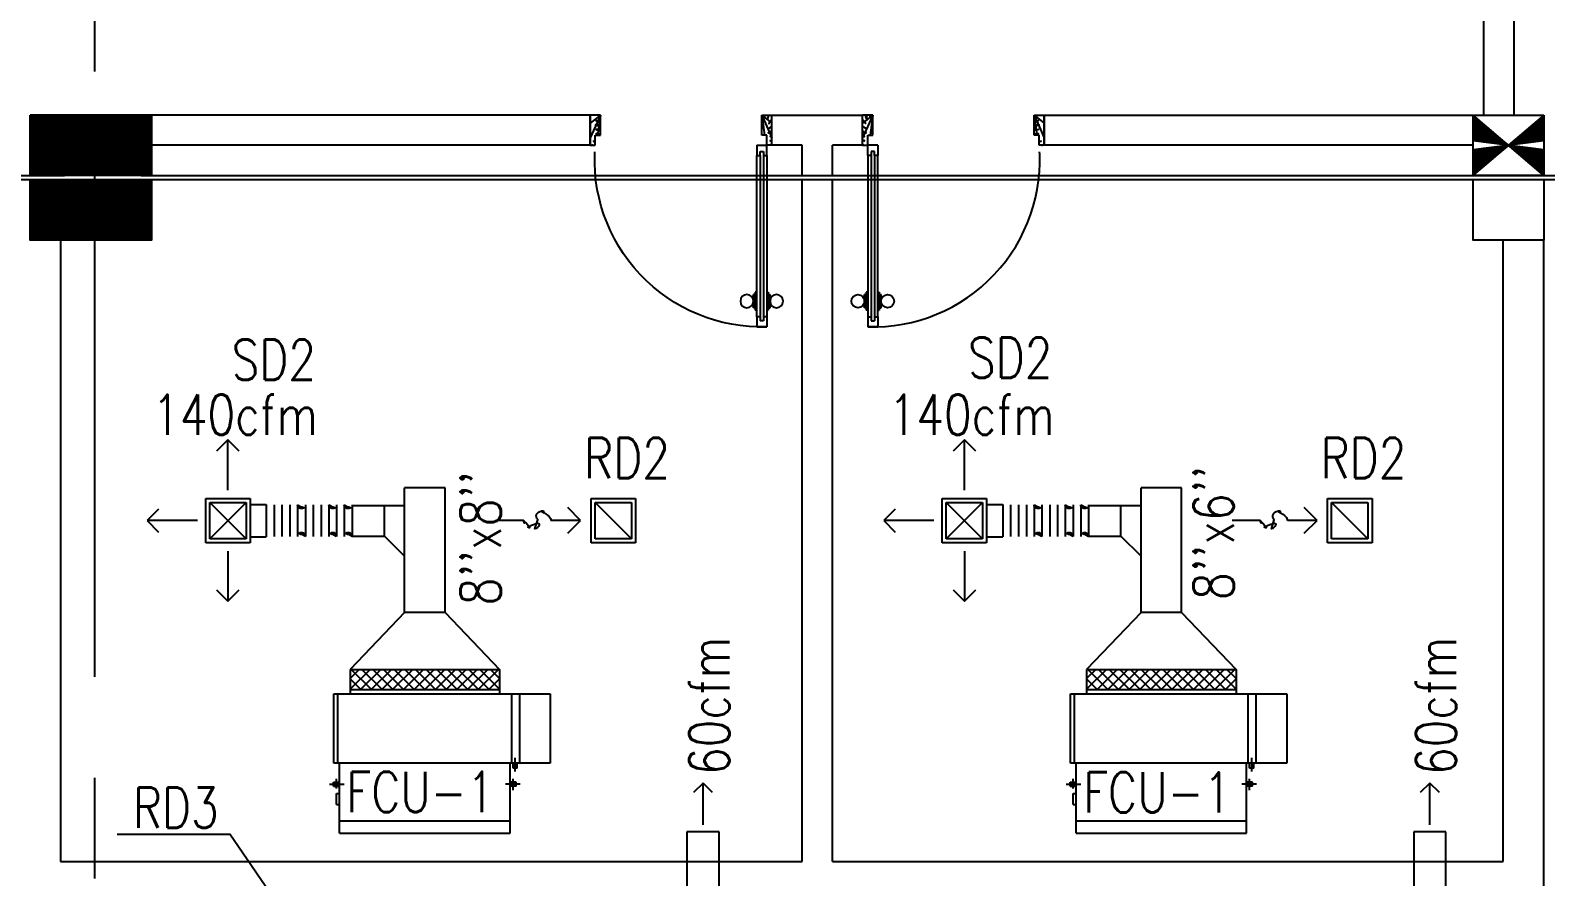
# Model space of a CAD drawing. Extents: x 417866200 to 417866302, y 43498034 to 43498122.
# Drawn here: x 417866235.26 to 417866242.77, y 43498064.58 to 43498068.78 of the extents above; entities that cross this region are included whole.
import ezdxf

# ---------------------------------------------------------------- set-up
doc = ezdxf.new("R2010")
doc.units = 0
doc.header["$MEASUREMENT"] = 0
doc.linetypes.add('CENTERX2', pattern=[4, 2.5, -0.5, 0.5, -0.5])
doc.linetypes.add('HIDDEN', pattern=[0.375, 0.25, -0.125])
doc.layers.get('0').update_dxf_attribs({"linetype": 'CONTINUOUS'})
for name, color, linetype in [('AXES', 11, 'CENTERX2'), ('COL', 7, 'CONTINUOUS'), ('DOOR', 9, 'CONTINUOUS'), ('DUCT', 6, 'CONTINUOUS'), ('EJ', 9, 'CONTINUOUS'), ('FCU', 6, 'CONTINUOUS'), ('HAT', 11, 'CONTINUOUS'), ('M-AC-FLEX', 7, 'CONTINUOUS'), ('M-EGU.', 2, 'CONTINUOUS'), ('M-TEXT', 2, 'CONTINUOUS'), ('PSUPPLY', 3, 'HIDDEN'), ('WALL', 9, 'CONTINUOUS')]:
    doc.layers.add(name, color=color, linetype=linetype)
doc.styles.add('ROMANS', font='ROMANS.shx', dxfattribs={"width": 0.6})

# ---------------------------------------------------------------- blocks, each defined once
blk = doc.blocks.new('DOOR90')
at = {"layer": 'DOOR', "color": 7, "linetype": 'ByBlock'}
for p, q in [((-150, 0), (0, 0)), ((-150, 0), (-150, -25)), ((0, -50), (-113.7099299924448, 0)), ((0, -50), (-40.1457343158545, 0)), ((0, -50), (0, 0)), ((-1000, -25), (-1050, -25)), ((-1050, -75), (-1050, -25)), ((-1050, -25), (-1050, -75)), ((-1000, -75), (-1050, -74.99999999947613)), ((-1000, -41.9999999999709), (-1020, -41.9999999999709)), ((-1020, -42), (-1020, -58)), ((-1000, -58), (-1020, -58)), ((-1000, -25), (-1000, -41.9999999999709)), ((-1000, -58), (-1000, -75)), ((-877.6424572214019, -17.79999999995925), (-967.6424572214019, -17.79999999995925)), ((-967.6424572214019, -25), (-967.6424572214019, -17.79999999995925)), ((-967.6424572214019, -75), (-967.6424572214019, -82.20000000004075)), ((-955.0424572214251, -8.799999999959255), (-890.2424572213786, -8.799999999959255)), ((-955.0424572214251, -17.79999999995925), (-955.0424572214251, -8.799999999959255)), ((-955.0424572214251, -17.79999999995925), (-890.2424572213786, -17.79999999995925)), ((-890.2424572213786, -17.79999999995925), (-890.2424572213786, -8.799999999959255)), ((-877.6424572214019, -25), (-877.6424572214019, -17.79999999995925)), ((-877.6424572214019, -75), (-877.6424572214019, -82.20000000004075)), ((-200, -25), (-150, -25)), ((-200, -42), (-200, -25)), ((-180, -42), (-200, -42)), ((-200, -58), (-180, -58)), ((-200, -75), (-200, -58)), ((-150, -75), (-200, -75)), ((-180, -58), (-180, -42)), ((-150, -25), (-100, -25)), ((-150, -75), (-150, -25)), ((-100, -25), (-100, -50)), ((0, -50), (-100, -36.64271395650576)), ((-100, -50), (0, -50)), ((-877.6424572214019, -82.20000000004075), (-967.6424572214019, -82.20000000004075)), ((-955.0424572214251, -82.20000000004075), (-890.2424572213786, -82.20000000004075)), ((-955.0424572214251, -82.20000000004075), (-955.0424572214251, -91.20000000004075)), ((-955.0424572214251, -91.20000000004075), (-890.2424572213786, -91.20000000004075)), ((-890.2424572213786, -82.20000000004075), (-890.2424572213786, -91.20000000004075)), ((-150, -875), (-100, -875)), ((-150, -900), (-150, -875)), ((-150, -900), (0, -900)), ((0, -900), (-150, -900)), ((0, -850), (-113.7099299924448, -900)), ((-100, -875), (-100, -850)), ((0, -850), (-100, -863.3572860434942)), ((-100, -850), (0, -850)), ((0, -850), (-40.1457343158545, -900)), ((0, -850), (0, -900))]:
    blk.add_line(p, q, dxfattribs=at)
at = {"layer": 'DOOR', "linetype": 'ByBlock'}
for p, q in [((-200, -25), (-1000, -25)), ((-200, -42), (-1000, -41.9999999999709)), ((-200, -58), (-1000, -58)), ((-1000, -75), (-200, -75))]:
    blk.add_line(p, q, dxfattribs=at)
at = {"layer": 'DOOR', "color": 7, "linetype": 'ByBlock'}
for centre in [(-922.6424572214019, 23.53094421501737), (-922.6424572214019, -123.5309442149592)]:
    blk.add_circle(centre, 32.39999999998526, dxfattribs=at)
for centre, radius, start, end in [((0, -50), 154.4019578127773, 161.1052885482714, 166.2857707768669), ((0, -50), 94.40195781277725, 148.0181880328085, 180), ((0, -50), 134.4019578127773, 158.159849394549, 169.2800236450682), ((0, -50), 114.4019578127773, 154.0838418822192, 167.37742587102), ((0, -50), 74.40195781277725, 137.7764264185456, 180), ((0, -50), 54.40195781277725, 113.2073828924446, 180), ((0, -50), 34.40195781277725, 90, 180), ((0, -50), 14.40195781277725, 90, 180), ((0, -850), 154.4019578127773, 193.7142292231331, 198.8947114517286), ((0, -850), 134.4019578127773, 190.7199763549318, 201.840150605451), ((0, -850), 94.40195781277725, 180, 211.9818119671915), ((0, -850), 74.40195781277725, 180, 222.2235735814543), ((0, -850), 54.40195781277725, 180, 246.7926171075554), ((0, -850), 34.40195781277725, 180, 270), ((0, -850), 14.40195781277725, 180, 270)]:
    blk.add_arc(centre, radius, start, end, dxfattribs=at)
at = {"layer": 'DOOR', "linetype": 'HIDDEN', "ltscale": 0.5}
blk.add_arc((-222.2222222220153, -49.99999999976717), 828.155208510499, 178.270116378131, 275.0030377036063, dxfattribs=at)
blk = doc.blocks.new('C5')
at = {"layer": 'HAT', "linetype": 'ByBlock'}
h = blk.add_hatch(dxfattribs=at)
h.set_pattern_fill('ANSI31', color=256, scale=300, style=0)
h.set_pattern_definition([(45, (-223356.1822811712, -51411.00533739349), (-26.51650429449553, 26.51650429449553), [])])
h.paths.add_polyline_path([(300.0000000001455, 300.0000000000218), (0, 300.0000000000146), (0, 1.455191522836685e-11), (300.0000000001164, 3.637978807091713e-11)])
h.paths.add_polyline_path([(599.9999999999709, 300.0000000000073), (300.0000000001455, 300.0000000000073), (300.0000000000873, 4.365574568510056e-11), (600, 6.548361852765083e-11)])
at = {"layer": 'COL'}
blk.add_lwpolyline([(600, 300.0000000000509), (0, 300.0000000000218), (0, 2.91038304567337e-11), (600, 5.820766091346741e-11)], close=True, dxfattribs=at)
blk = doc.blocks.new('C7')
at = {"layer": 'HAT'}
h = blk.add_hatch(dxfattribs=at)
h.set_pattern_fill('ANSI31', color=256, scale=300, style=0)
h.set_pattern_definition([(45, (-248876.1822811714, -51411.00533739352), (-26.51650429449553, 26.51650429449553), [])])
h.paths.add_polyline_path([(350.0000000000291, 299.9999999999709), (250.0000000001455, 299.9999999999709), (-5.820766091346741e-11, 300), (0, 0), (350, -7.275957614183426e-12)])
at = {"layer": 'COL'}
blk.add_lwpolyline([(-2.91038304567337e-11, 300), (-5.820766091346741e-11, 0), (350, 0), (350.0000000000291, 300)], close=True, dxfattribs=at)
blk = doc.blocks.new('*X23')
at = {"color": 0}
for p, q in [((16890.47746209932, -2466.570672882412), (16943.4517006644, -2413.596434317336)), ((16890.47746209932, -2519.603681471403), (16990.47746209933, -2419.603681471401)), ((16990.47746209933, -2565.49912589376), (16890.47746209932, -2465.499125893757)), ((16890.47746209932, -2572.636690060394), (16990.47746209933, -2472.636690060392)), ((16990.47746209933, -2512.466117304769), (16891.6077791119, -2413.596434317336)), ((16990.47746209933, -2459.433108715778), (16944.64078770089, -2413.596434317336)), ((16990.47746209933, -2618.532134482751), (16890.47746209932, -2518.532134482748)), ((16890.47746209932, -2625.669698649385), (16990.47746209933, -2525.669698649383)), ((16990.47746209933, -2671.565143071742), (16890.47746209932, -2571.565143071739)), ((16890.47746209932, -2678.702707238376), (16990.47746209933, -2578.702707238374)), ((16990.47746209933, -2724.598151660733), (16890.47746209932, -2624.59815166073)), ((16890.47746209932, -2731.735715827367), (16990.47746209933, -2631.735715827365)), ((16990.47746209933, -2777.631160249724), (16890.47746209932, -2677.631160249721)), ((16890.47746209932, -2784.768724416358), (16990.47746209933, -2684.768724416357)), ((16990.47746209933, -2830.664168838715), (16890.47746209932, -2730.664168838713)), ((16890.47746209932, -2837.801733005349), (16990.47746209933, -2737.801733005348)), ((16990.47746209933, -2883.697177427706), (16890.47746209932, -2783.697177427704)), ((16890.47746209932, -2890.83474159434), (16990.47746209933, -2790.834741594339)), ((16990.47746209933, -2936.730186016697), (16890.47746209932, -2836.730186016694)), ((16890.47746209932, -2943.867750183331), (16990.47746209933, -2843.86775018333)), ((16990.47746209933, -2989.763194605689), (16890.47746209932, -2889.763194605686)), ((16890.47746209932, -2996.900758772323), (16990.47746209933, -2896.900758772321)), ((16990.47746209933, -3042.796203194679), (16890.47746209932, -2942.796203194677)), ((16890.47746209932, -3049.933767361314), (16990.47746209933, -2949.933767361312)), ((16990.47746209933, -3095.82921178367), (16890.47746209932, -2995.829211783668)), ((16890.47746209932, -3102.966775950305), (16990.47746209933, -3002.966775950303)), ((16990.47746209933, -3148.862220372662), (16890.47746209932, -3048.862220372659)), ((16891.53081232129, -3154.946434317336), (16990.47746209933, -3055.999784539294)), ((16943.52866745501, -3154.946434317336), (16890.47746209932, -3101.89522896165)), ((16944.56382091028, -3154.946434317336), (16990.47746209933, -3109.032793128285))]:
    blk.add_line(p, q, dxfattribs=at)
blk = doc.blocks.new('WHE06')
at = {"color": 3}
for p, q in [((688.9750000238419, 621.5), (346.0749999880791, 621.5)), ((346.0749999880791, 621.5), (346.0749999880791, 469.1000000014901)), ((688.9750000238419, 469.1000000014901), (688.9750000238419, 621.5)), ((232.1000000238419, 452.25), (232.1000000238419, 422.25)), ((232.1000000238419, 452.25), (252.1000000238419, 452.25)), ((242.1000000238419, 472.1842434704304), (242.1000000238419, 399.4801759719849)), ((252.1000000238419, 452.25), (252.1000000238419, 422.25)), ((321.0749999880791, 457.6499999985099), (321.0749999880791, 437.6499999985099)), ((321.0749999880791, 457.6499999985099), (346.0749999880791, 457.6499999985099)), ((60.32499998807907, -422.25), (60.32499998807907, 422.25)), ((212.2971614003181, 437.25), (269.0589052438736, 437.25)), ((304.9940044879913, 447.6499999985099), (373.2827185988426, 447.6499999985099)), ((321.0749999880791, 437.6499999985099), (346.0749999880791, 437.6499999985099)), ((346.0749999880791, 430.4178223386407), (688.9750000238419, 430.4178223386407)), ((811.1999999880791, 370.6749999970198), (688.9750000238419, 370.6749999970198)), ((711.1999999880791, -370.6749999970198), (711.1999999880791, 370.6749999970198)), ((811.1999999880791, -370.6749999970198), (811.1999999880791, 370.6749999970198)), ((811.1999999880791, -370.6749999970198), (688.9750000238419, -370.6749999970198)), ((141.6357128024101, -437.25), (141.6357128024101, -422.25)), ((141.6357128024101, -437.25), (196.5700032711029, -437.25)), ((196.5700032711029, -437.25), (196.5700032711029, -422.25)), ((221.3790392279625, -437.25), (269.0589052438736, -437.25)), ((232.1000000238419, -452.25), (232.1000000238419, -422.25)), ((242.1000000238419, -472.1842434704304), (242.1000000238419, -399.4801759719849)), ((252.1000000238419, -452.25), (252.1000000238419, -422.25)), ((346.0749999880791, -430.4178223386407), (688.9750000238419, -430.4178223386407)), ((232.1000000238419, -452.25), (252.1000000238419, -452.25))]:
    blk.add_line(p, q, dxfattribs=at)
at = {"color": 6}
for p, q in [((346.0749999880791, 469.1000000014901), (346.0749999880791, -450.8250000029802)), ((688.9750000238419, 469.1000000014901), (346.0749999880791, 469.1000000014901)), ((688.9750000238419, -450.8250000029802), (688.9750000238419, 469.1000000014901)), ((0, -422.25), (0, 422.25)), ((0, 422.25), (346.0749999880791, 422.25)), ((0, -422.25), (346.0749999880791, -422.25)), ((346.0749999880791, -450.8250000029802), (688.9750000238419, -450.8250000029802))]:
    blk.add_line(p, q, dxfattribs=at)
at = {"color": 11}
blk.add_blockref('*X23', (-16179.27746212482, 2784.271434314549), dxfattribs=at)

msp = doc.modelspace()

# ---------------------------------------------------------------- linework, layer by layer
at = {"layer": 'AXES'}
for p, q in [((417866235.5839568, 43498033.57267877), (417866235.5839568, 43498111.28535389)), ((417866200.9339568, 43498068.05697241), (417866268.6239568, 43498068.05697241)), ((417866200.9339568, 43498068.03697241), (417866268.6239568, 43498068.03697241))]:
    msp.add_line(p, q, dxfattribs=at)
at = {"layer": 'DUCT'}
for p, q in [((417866237.3191789, 43498066.50921886), (417866237.119179, 43498066.50921886)), ((417866237.119179, 43498065.89115074), (417866237.119179, 43498066.50921886)), ((417866237.3191789, 43498065.89115074), (417866237.3191789, 43498066.50921886)), ((417866240.7691789, 43498065.89115074), (417866240.7691789, 43498066.50921886)), ((417866240.9691789, 43498066.50921886), (417866240.7691789, 43498066.50921886)), ((417866240.9691789, 43498065.89115074), (417866240.9691789, 43498066.50921886)), ((417866237.1191789, 43498066.42030592), (417866236.8588471, 43498066.42030592)), ((417866237.0191789, 43498066.27030592), (417866237.0191789, 43498066.42030592)), ((417866240.7691789, 43498066.42030592), (417866240.5088472, 43498066.42030592)), ((417866240.669179, 43498066.27030592), (417866240.669179, 43498066.42030592)), ((417866236.8588471, 43498066.27030592), (417866237.0191789, 43498066.27030592)), ((417866237.1191789, 43498066.17030592), (417866237.0191789, 43498066.27030592)), ((417866240.5088472, 43498066.27030592), (417866240.669179, 43498066.27030592)), ((417866240.7691789, 43498066.17030592), (417866240.669179, 43498066.27030592)), ((417866237.119179, 43498065.89115074), (417866236.8485039, 43498065.60971472)), ((417866237.3191789, 43498065.89115074), (417866237.119179, 43498065.89115074)), ((417866237.3191789, 43498065.89115074), (417866237.5898539, 43498065.60971472)), ((417866240.7691789, 43498065.89115074), (417866240.4985039, 43498065.60971472)), ((417866240.9691789, 43498065.89115074), (417866240.7691789, 43498065.89115074)), ((417866240.9691789, 43498065.89115074), (417866241.239854, 43498065.60971472)), ((417866238.5178776, 43498064.80362608), (417866238.5178776, 43498063.43022729)), ((417866238.6778777, 43498064.80362608), (417866238.5178776, 43498064.80362608)), ((417866238.6778777, 43498063.35439447), (417866238.6778777, 43498064.80362608)), ((417866242.1197616, 43498064.80362608), (417866242.1197616, 43498063.43022729)), ((417866242.2797617, 43498064.80362608), (417866242.1197616, 43498064.80362608)), ((417866242.2797617, 43498063.35439447), (417866242.2797617, 43498064.80362608))]:
    msp.add_line(p, q, dxfattribs=at)
at = {"layer": 'EJ'}
for p, q in [((417866232.0389568, 43498068.05697241), (417866235.3139568, 43498068.05697241)), ((417866235.8139568, 43498068.05697241), (417866239.0889568, 43498068.05697241)), ((417866239.2389568, 43498068.05697241), (417866242.5139568, 43498068.05697241)), ((417866232.0389568, 43498068.03697241), (417866235.3139568, 43498068.03697241)), ((417866235.8139568, 43498068.03697241), (417866239.0889568, 43498068.03697241)), ((417866239.2389568, 43498068.03697241), (417866242.5139568, 43498068.03697241))]:
    msp.add_line(p, q, dxfattribs=at)
at = {"layer": 'M-AC-FLEX', "color": 11}
for p, q in [((417866236.4722696, 43498066.42571937), (417866236.4722696, 43498066.26822546)), ((417866236.5112696, 43498066.42571937), (417866236.5112696, 43498066.26822546)), ((417866236.5502696, 43498066.42571937), (417866236.5502696, 43498066.26822546)), ((417866236.5885858, 43498066.42571937), (417866236.5885858, 43498066.26822546)), ((417866236.5885858, 43498066.42571937), (417866236.5885858, 43498066.26822546)), ((417866236.6275858, 43498066.42571937), (417866236.6275858, 43498066.26822546)), ((417866236.6275858, 43498066.42571937), (417866236.6275858, 43498066.26822546)), ((417866236.665902, 43498066.42571937), (417866236.665902, 43498066.26822546)), ((417866236.665902, 43498066.42571937), (417866236.665902, 43498066.26822546)), ((417866236.7049019, 43498066.42571937), (417866236.7049019, 43498066.26822546)), ((417866236.704902, 43498066.42571937), (417866236.704902, 43498066.26822546)), ((417866236.7432182, 43498066.42571937), (417866236.7432182, 43498066.26822546)), ((417866236.7432182, 43498066.42571937), (417866236.7432182, 43498066.26822546)), ((417866236.7822182, 43498066.42571937), (417866236.7822182, 43498066.26822546)), ((417866236.7822182, 43498066.42571937), (417866236.7822182, 43498066.26822546)), ((417866236.8198472, 43498066.42571937), (417866236.8198472, 43498066.26822546)), ((417866236.8198472, 43498066.42571937), (417866236.8198472, 43498066.26822546)), ((417866236.8588471, 43498066.42571937), (417866236.8588471, 43498066.26822546)), ((417866236.8588471, 43498066.42030592), (417866236.8588471, 43498066.27030592)), ((417866240.0832696, 43498066.42571937), (417866240.0832696, 43498066.26822546)), ((417866240.1222696, 43498066.42571937), (417866240.1222696, 43498066.26822546)), ((417866240.1612696, 43498066.42571937), (417866240.1612696, 43498066.26822546)), ((417866240.2002696, 43498066.42571937), (417866240.2002696, 43498066.26822546)), ((417866240.2385858, 43498066.42571937), (417866240.2385858, 43498066.26822546)), ((417866240.2385858, 43498066.42571937), (417866240.2385858, 43498066.26822546)), ((417866240.2775858, 43498066.42571937), (417866240.2775858, 43498066.26822546)), ((417866240.2775858, 43498066.42571937), (417866240.2775858, 43498066.26822546)), ((417866240.315902, 43498066.42571937), (417866240.315902, 43498066.26822546)), ((417866240.3159021, 43498066.42571937), (417866240.3159021, 43498066.26822546)), ((417866240.354902, 43498066.42571937), (417866240.354902, 43498066.26822546)), ((417866240.354902, 43498066.42571937), (417866240.354902, 43498066.26822546)), ((417866240.3932182, 43498066.42571937), (417866240.3932182, 43498066.26822546)), ((417866240.3932182, 43498066.42571937), (417866240.3932182, 43498066.26822546)), ((417866240.4322182, 43498066.42571937), (417866240.4322182, 43498066.26822546)), ((417866240.4322182, 43498066.42571937), (417866240.4322182, 43498066.26822546)), ((417866240.4698472, 43498066.42571937), (417866240.4698472, 43498066.26822546)), ((417866240.4698472, 43498066.42571937), (417866240.4698472, 43498066.26822546)), ((417866240.5088472, 43498066.42571937), (417866240.5088472, 43498066.26822546)), ((417866240.5088472, 43498066.42030592), (417866240.5088472, 43498066.27030592))]:
    msp.add_line(p, q, dxfattribs=at)
at = {"layer": 'M-AC-FLEX'}
for points in [[(417866236.4722696, 43498066.42571937, -1), (417866236.4332696, 43498066.42571937, 0.01606688924472213), (417866236.4332293, 43498066.42697161, 0.01606688924472213)], [(417866236.4332696, 43498066.42571937, 0.9999999999999997), (417866236.4722696, 43498066.42571937, -0.9999999999999997), (417866236.5112696, 43498066.42571937, 0.9999999999999997), (417866236.5502696, 43498066.42571937, -1.01800509972273), (417866236.5885858, 43498066.42571937)], [(417866236.704902, 43498066.42571937, -1), (417866236.665902, 43498066.42571937, 1.01800509972273), (417866236.6275858, 43498066.42571937)], [(417866236.665902, 43498066.42571937, 1), (417866236.7049019, 43498066.42571937, -1.01800509972273), (417866236.7432182, 43498066.42571937)], [(417866236.781531, 43498066.42571937, -1.017916123276695), (417866236.8198472, 43498066.42571937)], [(417866236.8205343, 43498066.42571937, 1.017916123276695), (417866236.7822182, 43498066.42571937)], [(417866240.1222696, 43498066.42571937, -1), (417866240.0832696, 43498066.42571937, 0.01606688924472213), (417866240.0832294, 43498066.42697161, 0.01606688924472213)], [(417866240.0832696, 43498066.42571937, 0.9999999999999997), (417866240.1222696, 43498066.42571937, -0.9999999999999997), (417866240.1612696, 43498066.42571937, 0.9999999999999997), (417866240.2002696, 43498066.42571937, -1.01800509972273), (417866240.2385858, 43498066.42571937)], [(417866240.354902, 43498066.42571937, -1), (417866240.3159021, 43498066.42571937, 1.01800509972273), (417866240.2775858, 43498066.42571937)], [(417866240.315902, 43498066.42571937, 1), (417866240.354902, 43498066.42571937, -1.01800509972273), (417866240.3932182, 43498066.42571937)], [(417866240.431531, 43498066.42571937, -1.017916123276695), (417866240.4698472, 43498066.42571937)], [(417866240.4705344, 43498066.42571937, 1.017916123276695), (417866240.4322182, 43498066.42571937)], [(417866236.4332696, 43498066.26822546, -0.9999999999999997), (417866236.4722696, 43498066.26822546, 0.9999999999999997), (417866236.5112696, 43498066.26822546, -1), (417866236.5502696, 43498066.26822546, 1.018005099723095), (417866236.5885858, 43498066.26822546)], [(417866236.704902, 43498066.26822546, 1), (417866236.665902, 43498066.26822546, -1.018005099723095), (417866236.6275858, 43498066.26822546)], [(417866236.665902, 43498066.26822546, -1), (417866236.7049019, 43498066.26822546, 1.018005099723095), (417866236.7432182, 43498066.26822546)], [(417866236.781531, 43498066.26753835, 1.00000155094459), (417866236.8198472, 43498066.26822546)], [(417866236.8205343, 43498066.26753835, -1.00000155094459), (417866236.7822182, 43498066.26822546)], [(417866240.0832696, 43498066.26822546, -0.9999999999999997), (417866240.1222696, 43498066.26822546, 0.9999999999999997), (417866240.1612696, 43498066.26822546, -1), (417866240.2002696, 43498066.26822546, 1.018005099723095), (417866240.2385858, 43498066.26822546)], [(417866240.354902, 43498066.26822546, 1), (417866240.3159021, 43498066.26822546, -1.018005099723095), (417866240.2775858, 43498066.26822546)], [(417866240.315902, 43498066.26822546, -1), (417866240.354902, 43498066.26822546, 1.018005099723095), (417866240.3932182, 43498066.26822546)], [(417866240.4315311, 43498066.26753835, 1.00000155094459), (417866240.4698472, 43498066.26822546)], [(417866240.4705343, 43498066.26753835, -1.00000155094459), (417866240.4322182, 43498066.26822546)]]:
    msp.add_lwpolyline(points, format="xyb", dxfattribs=at)
for centre, radius, start, end in [((417866236.6080858, 43498066.42571935), 0.01949999999998908, 180, 331.5686375367698), ((417866236.6080858, 43498066.42571935), 0.01949999999998908, 208.4313624632302, 7.016477563892661e-15), ((417866236.7627182, 43498066.42571935), 0.01949999999998908, 180, 331.5686375367698), ((417866236.7627182, 43498066.42571935), 0.01949999999998908, 208.4313624632302, 7.016477563892661e-15), ((417866236.8393471, 43498066.42571935), 0.01949999999998908, 180, 331.5686375367698), ((417866236.8393471, 43498066.42571935), 0.01949999999998908, 208.4313624632302, 7.016477563892661e-15), ((417866240.2580858, 43498066.42571935), 0.01949999999998908, 180, 331.5686375367698), ((417866240.2580858, 43498066.42571935), 0.01949999999998908, 208.4313624632302, 7.016477563892661e-15), ((417866240.4127182, 43498066.42571935), 0.01949999999998908, 180, 331.5686375367698), ((417866240.4127182, 43498066.42571935), 0.01949999999998908, 208.4313624632302, 7.016477563892661e-15), ((417866240.4893472, 43498066.42571935), 0.01949999999998908, 180, 331.5686375367698), ((417866240.4893472, 43498066.42571935), 0.01949999999998908, 208.4313624632302, 7.016477563892661e-15), ((417866236.6080858, 43498066.26823147), 0.0195000009375944, 28.43136934476471, 180.0177687376153), ((417866236.6080858, 43498066.26823147), 0.0195000009375944, 28.43136934476471, 180.0177687376153), ((417866236.6080858, 43498066.26823147), 0.0195000009375944, 359.9822312623847, 151.5686306552353), ((417866236.6080858, 43498066.26823147), 0.0195000009375944, 359.9822312623847, 151.5686306552353), ((417866236.7627182, 43498066.26823147), 0.0195000009375944, 28.43136934476471, 180.0177687376153), ((417866236.7627182, 43498066.26823147), 0.0195000009375944, 28.43136934476471, 180.0177687376153), ((417866236.7627182, 43498066.26823147), 0.0195000009375944, 359.9822312623847, 151.5686306552353), ((417866236.7627182, 43498066.26823147), 0.0195000009375944, 359.9822312623847, 151.5686306552353), ((417866236.8393471, 43498066.26823147), 0.0195000009375944, 28.43136934476471, 180.0177687376153), ((417866236.8393471, 43498066.26823147), 0.0195000009375944, 28.43136934476471, 180.0177687376153), ((417866236.8393471, 43498066.26823147), 0.0195000009375944, 359.9822312623847, 151.5686306552353), ((417866236.8393471, 43498066.26823147), 0.0195000009375944, 359.9822312623847, 151.5686306552353), ((417866240.2580858, 43498066.26823147), 0.0195000009375944, 28.43136934476471, 180.0177687376153), ((417866240.2580858, 43498066.26823147), 0.0195000009375944, 28.43136934476471, 180.0177687376153), ((417866240.2580858, 43498066.26823147), 0.0195000009375944, 359.9822312623847, 151.5686306552353), ((417866240.2580858, 43498066.26823147), 0.0195000009375944, 359.9822312623847, 151.5686306552353), ((417866240.4127182, 43498066.26823147), 0.0195000009375944, 28.43136934476471, 180.0177687376153), ((417866240.4127182, 43498066.26823147), 0.0195000009375944, 28.43136934476471, 180.0177687376153), ((417866240.4127182, 43498066.26823147), 0.0195000009375944, 359.9822312623847, 151.5686306552353), ((417866240.4127182, 43498066.26823147), 0.0195000009375944, 359.9822312623847, 151.5686306552353), ((417866240.4893472, 43498066.26823147), 0.0195000009375944, 28.43136934476471, 180.0177687376153), ((417866240.4893472, 43498066.26823147), 0.0195000009375944, 28.43136934476471, 180.0177687376153), ((417866240.4893472, 43498066.26823147), 0.0195000009375944, 359.9822312623847, 151.5686306552353), ((417866240.4893472, 43498066.26823147), 0.0195000009375944, 359.9822312623847, 151.5686306552353)]:
    msp.add_arc(centre, radius, start, end, dxfattribs=at)
at = {"layer": 'M-EGU.'}
for p, q in [((417866236.2432715, 43498066.74696841), (417866236.1867035, 43498066.69040044)), ((417866236.2432715, 43498066.49802381), (417866236.2432715, 43498066.74696841)), ((417866236.2998394, 43498066.69040044), (417866236.2432715, 43498066.74696841)), ((417866239.8932714, 43498066.74696841), (417866239.8367035, 43498066.69040044)), ((417866239.8932714, 43498066.49802381), (417866239.8932714, 43498066.74696841)), ((417866239.9498395, 43498066.69040044), (417866239.8932714, 43498066.74696841)), ((417866236.1332726, 43498066.45697131), (417866236.3532704, 43498066.45697131)), ((417866236.1332726, 43498066.23697351), (417866236.1332726, 43498066.45697131)), ((417866236.3532704, 43498066.45697131), (417866236.3532704, 43498066.23697351)), ((417866236.3532704, 43498066.42697161), (417866236.4332696, 43498066.42697161)), ((417866236.4332696, 43498066.42697161), (417866236.4332696, 43498066.26697321)), ((417866237.9908233, 43498066.34800769), (417866237.9271827, 43498066.41164719)), ((417866238.0632322, 43498066.25697347), (417866238.0632322, 43498066.43697136)), ((417866238.0632322, 43498066.43697136), (417866238.2432334, 43498066.43697136)), ((417866238.2432334, 43498066.43697136), (417866238.2432334, 43498066.25697347)), ((417866239.7832726, 43498066.45697131), (417866240.0032704, 43498066.45697131)), ((417866239.7832726, 43498066.23697351), (417866239.7832726, 43498066.45697131)), ((417866240.0032704, 43498066.45697131), (417866240.0032704, 43498066.23697351)), ((417866240.0032704, 43498066.42697161), (417866240.0832696, 43498066.42697161)), ((417866240.0832696, 43498066.42697161), (417866240.0832696, 43498066.26697321)), ((417866241.6408233, 43498066.34800769), (417866241.5771827, 43498066.41164719)), ((417866241.7132322, 43498066.25697347), (417866241.7132322, 43498066.43697136)), ((417866241.7132322, 43498066.43697136), (417866241.8932334, 43498066.43697136)), ((417866241.8932334, 43498066.43697136), (417866241.8932334, 43498066.25697347)), ((417866235.8998435, 43498066.40354039), (417866235.8432755, 43498066.34697241)), ((417866235.8432755, 43498066.34697241), (417866235.8998435, 43498066.29040443)), ((417866236.0922201, 43498066.34697241), (417866235.8432755, 43498066.34697241)), ((417866237.7085885, 43498066.34800769), (417866237.5703261, 43498066.34800769)), ((417866237.9908233, 43498066.34800769), (417866237.8438517, 43498066.34800769)), ((417866237.9271827, 43498066.28436819), (417866237.9908233, 43498066.34800769)), ((417866239.5498434, 43498066.40354039), (417866239.4932755, 43498066.34697241)), ((417866239.4932755, 43498066.34697241), (417866239.5498434, 43498066.29040443)), ((417866239.7422201, 43498066.34697241), (417866239.4932755, 43498066.34697241)), ((417866241.3585885, 43498066.34800769), (417866241.2203261, 43498066.34800769)), ((417866241.6408233, 43498066.34800769), (417866241.4938517, 43498066.34800769)), ((417866241.5771827, 43498066.28436819), (417866241.6408233, 43498066.34800769)), ((417866236.3532704, 43498066.26697321), (417866236.4332696, 43498066.26697321)), ((417866238.2432334, 43498066.25697347), (417866238.0632322, 43498066.25697347)), ((417866240.0032704, 43498066.26697321), (417866240.0832696, 43498066.26697321)), ((417866241.8932334, 43498066.25697347), (417866241.7132322, 43498066.25697347)), ((417866236.3532704, 43498066.23697351), (417866236.1332726, 43498066.23697351)), ((417866236.2432715, 43498066.19592102), (417866236.2432715, 43498065.94697641)), ((417866240.0032704, 43498066.23697351), (417866239.7832726, 43498066.23697351)), ((417866239.8932714, 43498066.19592102), (417866239.8932714, 43498065.94697641)), ((417866236.1867035, 43498066.00354439), (417866236.2432715, 43498065.94697641)), ((417866236.2432715, 43498065.94697641), (417866236.2998394, 43498066.00354439)), ((417866239.8367035, 43498066.00354439), (417866239.8932714, 43498065.94697641)), ((417866239.8932714, 43498065.94697641), (417866239.9498395, 43498066.00354439)), ((417866238.5979329, 43498065.04579026), (417866238.5507929, 43498064.99865028)), ((417866238.6450728, 43498064.99865028), (417866238.5979329, 43498065.04579026)), ((417866238.5979329, 43498064.83833642), (417866238.5979329, 43498065.04579026)), ((417866242.1998169, 43498065.04579026), (417866242.1526769, 43498064.99865028)), ((417866242.2469568, 43498064.99865028), (417866242.1998169, 43498065.04579026)), ((417866242.1998169, 43498064.83833642), (417866242.1998169, 43498065.04579026))]:
    msp.add_line(p, q, dxfattribs=at)
at = {"layer": 'M-EGU.', "linetype": 'HIDDEN'}
for p, q in [((417866236.1532724, 43498066.43697151), (417866236.3332705, 43498066.43697151)), ((417866236.3332705, 43498066.43697151), (417866236.1532724, 43498066.25697331)), ((417866236.1532724, 43498066.43697151), (417866236.3332705, 43498066.25697331)), ((417866236.1532724, 43498066.25697331), (417866236.1532724, 43498066.43697151)), ((417866236.3332705, 43498066.43697151), (417866236.3332705, 43498066.25697331)), ((417866238.043232, 43498066.2369737), (417866238.043232, 43498066.45697112)), ((417866238.043232, 43498066.45697112), (417866238.2632336, 43498066.45697112)), ((417866238.0632322, 43498066.43697136), (417866238.2432334, 43498066.25697347)), ((417866238.2632336, 43498066.45697112), (417866238.2632336, 43498066.2369737)), ((417866239.8032724, 43498066.43697151), (417866239.9832706, 43498066.43697151)), ((417866239.9832706, 43498066.43697151), (417866239.8032724, 43498066.25697331)), ((417866239.8032724, 43498066.43697151), (417866239.9832706, 43498066.25697331)), ((417866239.8032724, 43498066.25697331), (417866239.8032724, 43498066.43697151)), ((417866239.9832706, 43498066.43697151), (417866239.9832706, 43498066.25697331)), ((417866241.693232, 43498066.2369737), (417866241.693232, 43498066.45697112)), ((417866241.693232, 43498066.45697112), (417866241.9132336, 43498066.45697112)), ((417866241.7132322, 43498066.43697136), (417866241.8932334, 43498066.25697347)), ((417866241.9132336, 43498066.45697112), (417866241.9132336, 43498066.2369737)), ((417866236.3332705, 43498066.25697331), (417866236.1532724, 43498066.25697331)), ((417866239.9832706, 43498066.25697331), (417866239.8032724, 43498066.25697331)), ((417866238.2632336, 43498066.2369737), (417866238.043232, 43498066.2369737)), ((417866241.9132336, 43498066.2369737), (417866241.693232, 43498066.2369737))]:
    msp.add_line(p, q, dxfattribs=at)
at = {"layer": 'M-EGU.'}
for points in [[(417866237.7085885, 43498066.34800769, 0.1878616880635112), (417866237.7290458, 43498066.31482089, 0.2026446714702415), (417866237.7642851, 43498066.30593085, 0.6169147816705048), (417866237.7788602, 43498066.35103919, -0.6687084752237648), (417866237.7961118, 43498066.3935115, -0.1942850651709176), (417866237.8284001, 43498066.38070358, -0.1860514396155063), (417866237.8438517, 43498066.34800769)], [(417866241.3585885, 43498066.34800769, 0.1878616880635112), (417866241.3790458, 43498066.31482089, 0.2026446714702415), (417866241.4142851, 43498066.30593085, 0.6169147816705048), (417866241.4288602, 43498066.35103919, -0.6687084752237648), (417866241.4461117, 43498066.3935115, -0.1942850651709176), (417866241.4784001, 43498066.38070358, -0.1860514396155063), (417866241.4938517, 43498066.34800769)]]:
    msp.add_lwpolyline(points, format="xyb", dxfattribs=at)
at = {"layer": 'PSUPPLY', "color": 4, "linetype": 'Continuous'}
for p in [(417866235.694734, 43498064.79208092), (417866236.9125397, 43498063.83291388)]:
    msp.add_line(p, (417866236.2529676, 43498064.79208092), dxfattribs=at)
at = {"layer": 'WALL'}
for p, q in [((417866242.4659739, 43498068.98197241), (417866242.4659739, 43498068.35697241)), ((417866242.6159739, 43498068.98197241), (417866242.6159739, 43498068.35697241)), ((417866238.0389578, 43498068.35697241), (417866235.8639568, 43498068.35697241)), ((417866238.0389568, 43498068.20697798), (417866238.0389578, 43498068.35697798)), ((417866238.9389568, 43498068.20697229), (417866238.9389578, 43498068.35697228)), ((417866238.9389578, 43498068.35697228), (417866239.3889558, 43498068.35697513)), ((417866239.3889568, 43498068.20697229), (417866239.3889558, 43498068.35697228)), ((417866240.2889559, 43498068.35697228), (417866242.4139568, 43498068.35697228)), ((417866240.2889568, 43498068.20697229), (417866240.2889559, 43498068.35697228)), ((417866238.0389578, 43498068.20697229), (417866235.8639568, 43498068.20697229)), ((417866239.0889568, 43498068.20697229), (417866238.9389578, 43498068.20697229)), ((417866239.0889568, 43498068.05697241), (417866239.0889568, 43498068.20697229)), ((417866239.3889568, 43498068.20697229), (417866239.2389568, 43498068.20697229)), ((417866239.2389568, 43498068.05697241), (417866239.2389568, 43498068.20697229)), ((417866242.4139568, 43498068.20697241), (417866240.2889568, 43498068.20697232)), ((417866239.0889568, 43498068.05697241), (417866239.2389568, 43498068.05697241)), ((417866239.0889568, 43498068.03697241), (417866239.2389568, 43498068.03697241)), ((417866239.0889568, 43498064.65697241), (417866239.0889568, 43498068.03697241)), ((417866239.2389568, 43498064.65697241), (417866239.2389568, 43498068.03697241)), ((417866235.4139568, 43498067.73697241), (417866235.4139568, 43498064.65697241)), ((417866242.5639568, 43498064.65697241), (417866242.5639568, 43498067.73902732)), ((417866242.7639568, 43498062.39037865), (417866242.7639568, 43498067.73902732)), ((417866235.4139568, 43498064.65697241), (417866239.0889568, 43498064.65697241)), ((417866239.2389568, 43498064.65697241), (417866242.5639568, 43498064.65697241))]:
    msp.add_line(p, q, dxfattribs=at)

# ---------------------------------------------------------------- block references
at = {"layer": 'COL', "linetype": 'ByBlock', "xscale": -0.0009999871253967285, "yscale": 0.001000002026557922, "zscale": 0.001}
for name, p in [('C5', (417866235.8639568, 43498068.05697241)), ('C7', (417866242.7639568, 43498068.05697241)), ('C5', (417866235.8639568, 43498067.73697241)), ('C7', (417866242.7639568, 43498067.73697241))]:
    msp.add_blockref(name, p, dxfattribs=at)
at = {"layer": 'DOOR', "color": 0, "linetype": 'ByBlock', "yscale": 0.001000002026557922, "zscale": 0.001}
for p, xscale, rotation in [((417866238.9389578, 43498068.35697228), -0.001000002026557922, 270), ((417866239.3889558, 43498068.35697228), 0.001000002026557922, 90)]:
    msp.add_blockref('DOOR90', p, dxfattribs=dict(at, xscale=xscale, rotation=rotation))
at = {"layer": 'FCU', "linetype": 'ByBlock', "xscale": -0.001000002026557922, "yscale": 0.001000002026557922, "zscale": 0.001, "rotation": 270}
for p in [(417866237.2191789, 43498064.79851472), (417866240.869179, 43498064.79851472)]:
    msp.add_blockref('WHE06', p, dxfattribs=at)

# ---------------------------------------------------------------- texts
at = {"layer": 'M-TEXT', "style": 'ROMANS', "width": 0.8}
for s, p in [('SD2', (417866236.2611623, 43498067.04408999)), ('SD2', (417866239.9111624, 43498067.05417594)), ('140cfm', (417866235.8678066, 43498066.77185962)), ('140cfm', (417866239.5178065, 43498066.77185962)), ('RD2', (417866238.0084628, 43498066.55719288)), ('RD2', (417866241.6584629, 43498066.55719288)), ('FCU-1', (417866236.8302024, 43498064.90238097)), ('FCU-1', (417866240.4817817, 43498064.89984459)), ('RD3', (417866235.7725414, 43498064.82480948))]:
    msp.add_text(s, height=0.2, dxfattribs=at).set_placement(p)
for s, p in [("8''x8''", (417866237.595385, 43498065.92724107)), ("8''x6''", (417866241.2282627, 43498065.95398448)), ('60cfm', (417866238.7289488, 43498065.08544477)), ('60cfm', (417866242.3308327, 43498065.08544477))]:
    msp.add_text(s, height=0.2, rotation=90, dxfattribs=at).set_placement(p)

doc.saveas('drawing.dxf')
